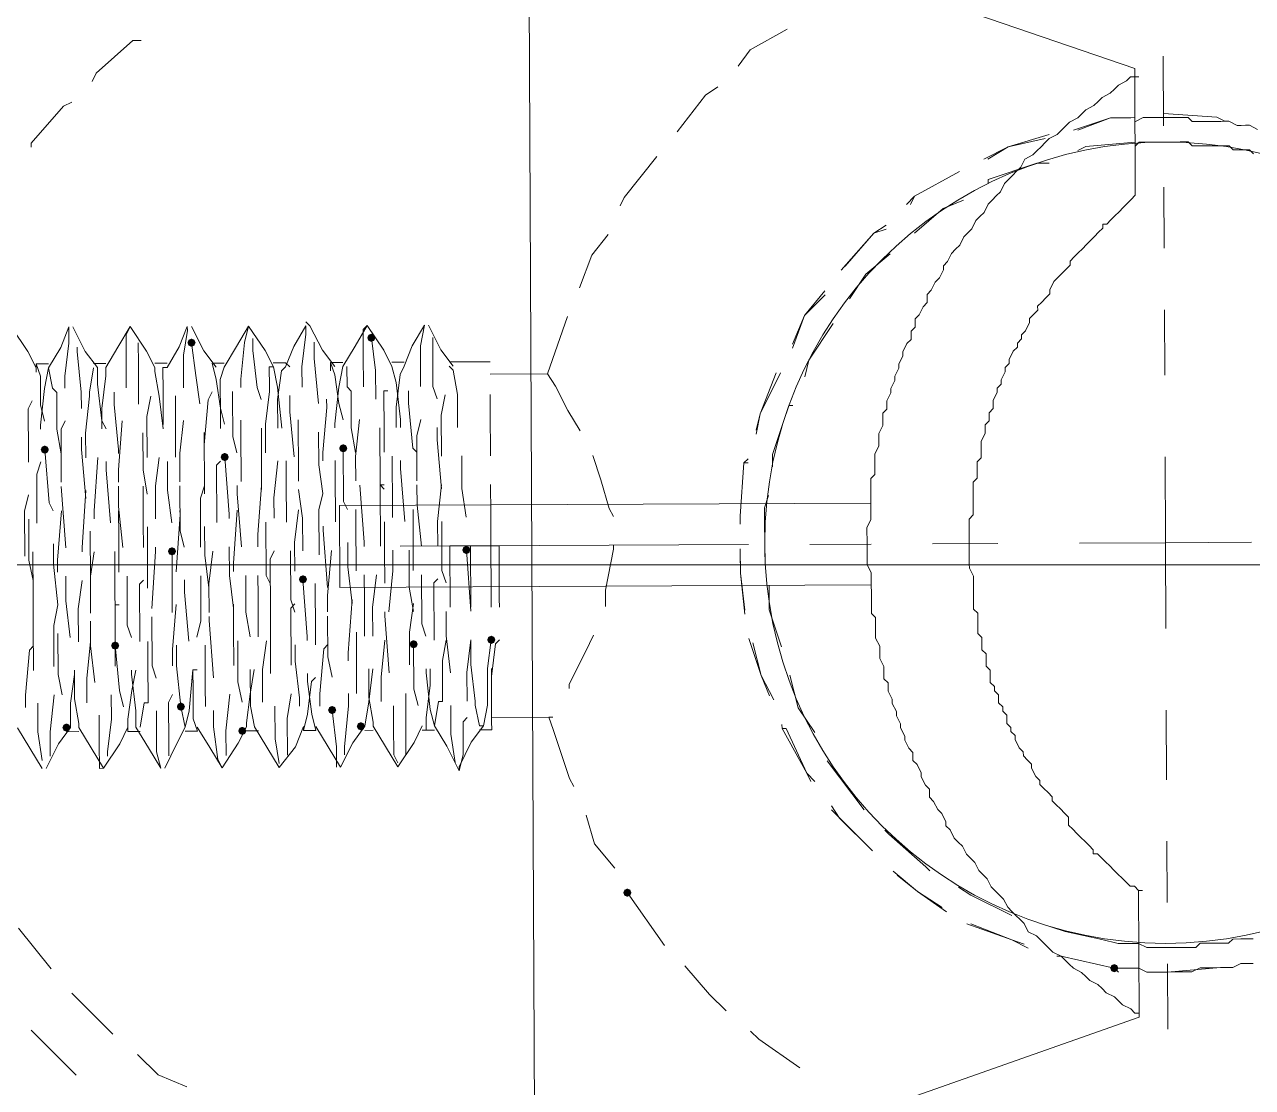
# Model space of a CAD drawing. Header units: millimetres. Extents: x 89051 to 218395, y -330386 to -125649.
# Drawn here: x 100704.91 to 100741.25, y -127036.55 to -127005.09 of the extents above; entities that cross this region are included whole.
import ezdxf

# ---------------------------------------------------------------- set-up
doc = ezdxf.new("R2010")
doc.units = ezdxf.units.MM
doc.header["$LTSCALE"] = 13
for name, pattern in [('1 实线', [0]), ('ACAD_ISO04W100', [30, 24, -3, 0, -3]), ('CENTER', [50.8, 31.75, -6.35, 6.35, -6.35])]:
    doc.linetypes.add(name, pattern=pattern)
doc.layers.get('0').update_dxf_attribs({"color": 1, "linetype": 'CENTER'})
doc.layers.add('C00-00-00', color=7, linetype='Continuous')
doc.layers.add('C00-00-FF', color=5, linetype='Continuous', true_color=0x0000ff)
doc.layers.add('标注、文本', color=3, linetype='Continuous', lineweight=25)

msp = doc.modelspace()

# ---------------------------------------------------------------- hatches: boundary and pattern name
at = {"layer": 'C00-00-00'}
h = msp.add_hatch(color=256, dxfattribs=at)
h.dxf.hatch_style = 2
h.paths.add_polyline_path([(100709.726, -127014.508), (100709.762, -127014.593), (100709.847, -127014.628), (100709.932, -127014.593), (100709.968, -127014.507), (100709.932, -127014.422), (100709.846, -127014.387), (100709.761, -127014.422)])
h = msp.add_hatch(color=256, dxfattribs=at)
h.dxf.hatch_style = 2
h.paths.add_polyline_path([(100715.049, -127014.363), (100715.085, -127014.448), (100715.171, -127014.483), (100715.256, -127014.447), (100715.291, -127014.362), (100715.255, -127014.276), (100715.17, -127014.241), (100715.084, -127014.277)])
h = msp.add_hatch(color=256, dxfattribs=at)
h.dxf.hatch_style = 2
h.paths.add_polyline_path([(100705.384, -127017.674), (100705.42, -127017.759), (100705.505, -127017.794), (100705.59, -127017.759), (100705.626, -127017.673), (100705.59, -127017.588), (100705.504, -127017.552), (100705.419, -127017.588)])
h = msp.add_hatch(color=256, dxfattribs=at)
h.dxf.hatch_style = 2
h.paths.add_polyline_path([(100714.217, -127017.634), (100714.253, -127017.719), (100714.339, -127017.754), (100714.424, -127017.718), (100714.459, -127017.633), (100714.423, -127017.547), (100714.338, -127017.512), (100714.252, -127017.548)])
h = msp.add_hatch(color=256, dxfattribs=at)
h.dxf.hatch_style = 2
h.paths.add_polyline_path([(100710.709, -127017.892), (100710.745, -127017.977), (100710.831, -127018.012), (100710.916, -127017.976), (100710.951, -127017.891), (100710.915, -127017.805), (100710.829, -127017.77), (100710.744, -127017.806)])
h = msp.add_hatch(color=256, dxfattribs=at)
h.dxf.hatch_style = 2
h.paths.add_polyline_path([(100709.149, -127020.682), (100709.185, -127020.767), (100709.27, -127020.803), (100709.355, -127020.767), (100709.391, -127020.681), (100709.355, -127020.596), (100709.269, -127020.561), (100709.184, -127020.597)])
h = msp.add_hatch(color=256, dxfattribs=at)
h.dxf.hatch_style = 2
h.paths.add_polyline_path([(100717.861, -127020.643), (100717.897, -127020.728), (100717.983, -127020.763), (100718.068, -127020.727), (100718.103, -127020.641), (100718.067, -127020.556), (100717.981, -127020.521), (100717.896, -127020.557)])
h = msp.add_hatch(color=256, dxfattribs=at)
h.dxf.hatch_style = 2
h.paths.add_polyline_path([(100713.025, -127021.512), (100713.061, -127021.597), (100713.146, -127021.632), (100713.231, -127021.596), (100713.267, -127021.51), (100713.231, -127021.425), (100713.145, -127021.39), (100713.06, -127021.426)])
h = msp.add_hatch(color=256, dxfattribs=at)
h.dxf.hatch_style = 2
h.paths.add_polyline_path([(100707.467, -127023.473), (100707.503, -127023.558), (100707.589, -127023.593), (100707.674, -127023.557), (100707.709, -127023.472), (100707.673, -127023.387), (100707.588, -127023.351), (100707.502, -127023.387)])
h = msp.add_hatch(color=256, dxfattribs=at)
h.dxf.hatch_style = 2
h.paths.add_polyline_path([(100716.301, -127023.433), (100716.337, -127023.518), (100716.422, -127023.553), (100716.507, -127023.517), (100716.543, -127023.432), (100716.507, -127023.346), (100716.421, -127023.311), (100716.336, -127023.347)])
h = msp.add_hatch(color=256, dxfattribs=at)
h.dxf.hatch_style = 2
h.paths.add_polyline_path([(100718.599, -127023.301), (100718.635, -127023.387), (100718.721, -127023.422), (100718.806, -127023.386), (100718.841, -127023.3), (100718.805, -127023.215), (100718.72, -127023.18), (100718.634, -127023.216)])
h = msp.add_hatch(color=256, dxfattribs=at)
h.dxf.hatch_style = 2
h.paths.add_polyline_path([(100709.412, -127025.279), (100709.447, -127025.365), (100709.533, -127025.4), (100709.618, -127025.364), (100709.653, -127025.278), (100709.618, -127025.193), (100709.532, -127025.158), (100709.447, -127025.194)])
h = msp.add_hatch(color=256, dxfattribs=at)
h.dxf.hatch_style = 2
h.paths.add_polyline_path([(100713.889, -127025.38), (100713.925, -127025.465), (100714.011, -127025.5), (100714.096, -127025.464), (100714.131, -127025.379), (100714.095, -127025.294), (100714.01, -127025.258), (100713.924, -127025.294)])
h = msp.add_hatch(color=256, dxfattribs=at)
h.dxf.hatch_style = 2
h.paths.add_polyline_path([(100706.026, -127025.9), (100706.062, -127025.985), (100706.148, -127026.02), (100706.233, -127025.984), (100706.268, -127025.899), (100706.232, -127025.813), (100706.147, -127025.778), (100706.061, -127025.814)])
h = msp.add_hatch(color=256, dxfattribs=at)
h.dxf.hatch_style = 2
h.paths.add_polyline_path([(100711.23, -127025.997), (100711.266, -127026.082), (100711.351, -127026.117), (100711.437, -127026.082), (100711.472, -127025.996), (100711.436, -127025.911), (100711.35, -127025.876), (100711.265, -127025.911)])
h = msp.add_hatch(color=256, dxfattribs=at)
h.dxf.hatch_style = 2
h.paths.add_polyline_path([(100714.739, -127025.86), (100714.774, -127025.945), (100714.86, -127025.981), (100714.945, -127025.945), (100714.981, -127025.859), (100714.945, -127025.774), (100714.859, -127025.739), (100714.774, -127025.774)])
h = msp.add_hatch(color=256, dxfattribs=at)
h.dxf.hatch_style = 2
h.paths.add_polyline_path([(100722.626, -127030.786), (100722.662, -127030.871), (100722.748, -127030.906), (100722.833, -127030.87), (100722.868, -127030.785), (100722.833, -127030.699), (100722.747, -127030.664), (100722.662, -127030.7)])
h = msp.add_hatch(color=256, dxfattribs=at)
h.dxf.hatch_style = 2
h.paths.add_polyline_path([(100737.037, -127033.019), (100737.073, -127033.105), (100737.158, -127033.14), (100737.244, -127033.104), (100737.279, -127033.018), (100737.243, -127032.933), (100737.157, -127032.898), (100737.072, -127032.934)])

# ---------------------------------------------------------------- linework, layer by layer
at = {"color": 7, "linetype": '1 实线', "lineweight": 0, "extrusion": (0, 0, -1)}
for centre, major_axis, ratio, start_param, end_param in [((100704.687, -127020.581), (-0.209, 45.982), 0.866025, 2.304713, 7.120065), ((100719.918, -127020.512), (0.157, -34.608), 0.908418, 5.225125, 10.48821), ((100707.833, -127020.567), (0.157, -34.608), 0.908418, 6.283185, 9.424778)]:
    msp.add_ellipse(centre, major_axis=major_axis, ratio=ratio, start_param=start_param, end_param=end_param, dxfattribs=at)
at = {"layer": 'C00-00-00', "lineweight": 15}
for points in [[(100714.735, -126998.512), (100737.763, -127006.394)], [(100726.385, -127005.841), (100727.472, -127005.231)], [(100707.027, -127006.534), (100708.112, -127005.561)], [(100708.112, -127005.561), (100708.354, -127005.56)], [(100726.025, -127006.326), (100726.385, -127005.841)], [(100737.763, -127006.394), (100737.763, -127006.515)], [(100706.907, -127006.776), (100707.027, -127006.534)], [(100737.89, -127034.347), (100737.769, -127034.347), (100737.647, -127034.227), (100737.405, -127034.107), (100737.283, -127033.986), (100737.162, -127033.866), (100736.919, -127033.746), (100736.797, -127033.625), (100736.676, -127033.505), (100736.433, -127033.385), (100736.312, -127033.265), (100736.19, -127033.144), (100735.948, -127033.024), (100735.826, -127032.904), (100735.705, -127032.783), (100735.583, -127032.663), (100735.34, -127032.543), (100735.219, -127032.423), (100735.097, -127032.302), (100734.976, -127032.182), (100734.854, -127032.061), (100734.612, -127031.941), (100734.489, -127031.7), (100734.368, -127031.579), (100734.246, -127031.459), (100734.125, -127031.338), (100734.003, -127031.218), (100733.881, -127030.976), (100733.76, -127030.856), (100733.638, -127030.736), (100733.516, -127030.615), (100733.394, -127030.374), (100733.273, -127030.253), (100733.151, -127030.133), (100733.029, -127029.891), (100732.908, -127029.771), (100732.786, -127029.65), (100732.664, -127029.409), (100732.542, -127029.288), (100732.421, -127029.168), (100732.299, -127028.927), (100732.177, -127028.806), (100732.177, -127028.685), (100732.055, -127028.444), (100731.933, -127028.323), (100731.811, -127028.082), (100731.689, -127027.961), (100731.688, -127027.719), (100731.567, -127027.599), (100731.445, -127027.357), (100731.444, -127027.236), (100731.322, -127026.995), (100731.2, -127026.874), (100731.199, -127026.632), (100731.078, -127026.512), (100730.956, -127026.27), (100730.955, -127026.149), (100730.833, -127025.908), (100730.832, -127025.787), (100730.71, -127025.546), (100730.71, -127025.424), (100730.588, -127025.183), (100730.587, -127025.062), (100730.465, -127024.821), (100730.464, -127024.579), (100730.342, -127024.458), (100730.341, -127024.216), (100730.341, -127024.095), (100730.219, -127023.854), (100730.217, -127023.612), (100730.217, -127023.491), (100730.095, -127023.249), (100730.094, -127023.128), (100730.093, -127022.886), (100730.092, -127022.644), (100729.97, -127022.524), (100729.969, -127022.282), (100729.969, -127022.161), (100729.968, -127021.919), (100729.967, -127021.677), (100729.966, -127021.556), (100729.965, -127021.314), (100729.843, -127021.072), (100729.842, -127020.951), (100729.841, -127020.709), (100729.841, -127020.588), (100729.84, -127020.346), (100729.838, -127020.104), (100729.838, -127019.983), (100729.958, -127019.74), (100729.957, -127019.498), (100729.956, -127019.377), (100729.955, -127019.135), (100729.954, -127018.893), (100729.953, -127018.772), (100729.952, -127018.53), (100730.073, -127018.409), (100730.072, -127018.167), (100730.071, -127017.925), (100730.07, -127017.804), (100730.19, -127017.561), (100730.189, -127017.44), (100730.188, -127017.198), (100730.308, -127016.956), (100730.308, -127016.835), (100730.307, -127016.593), (100730.427, -127016.471), (100730.426, -127016.229), (100730.546, -127015.987), (100730.545, -127015.866), (100730.665, -127015.623), (100730.665, -127015.502), (100730.785, -127015.259), (100730.784, -127015.138), (100730.904, -127014.896), (100730.903, -127014.775), (100731.023, -127014.532), (100731.144, -127014.411), (100731.143, -127014.169), (100731.263, -127014.047), (100731.262, -127013.805), (100731.382, -127013.684), (100731.502, -127013.441), (100731.623, -127013.319), (100731.622, -127013.077), (100731.742, -127012.956), (100731.862, -127012.713), (100731.982, -127012.592), (100732.102, -127012.349), (100732.102, -127012.228), (100732.222, -127012.107), (100732.342, -127011.864), (100732.463, -127011.743), (100732.583, -127011.621), (100732.703, -127011.378), (100732.823, -127011.257), (100732.944, -127011.135), (100733.064, -127010.893), (100733.184, -127010.771), (100733.305, -127010.65), (100733.425, -127010.407), (100733.545, -127010.286), (100733.666, -127010.164), (100733.786, -127010.042), (100733.906, -127009.8), (100734.026, -127009.678), (100734.147, -127009.557), (100734.267, -127009.435), (100734.388, -127009.314), (100734.508, -127009.071), (100734.749, -127008.949), (100734.87, -127008.827), (100734.99, -127008.706), (100735.11, -127008.584), (100735.231, -127008.463), (100735.472, -127008.341), (100735.593, -127008.219), (100735.713, -127008.097), (100735.834, -127007.976), (100736.075, -127007.854), (100736.196, -127007.732), (100736.316, -127007.611), (100736.558, -127007.489), (100736.678, -127007.367), (100736.799, -127007.245), (100737.04, -127007.123), (100737.16, -127007.002), (100737.281, -127006.88), (100737.522, -127006.758), (100737.643, -127006.637), (100737.764, -127006.636), (100737.885, -127006.636)], [(100737.763, -127006.515), (100737.78, -127010.145)], [(100724.218, -127008.271), (100725.06, -127007.178)], [(100725.06, -127007.178), (100725.422, -127006.934)], [(100705.1, -127008.6), (100706.063, -127007.506)], [(100706.063, -127007.506), (100706.305, -127007.384)], [(100737.043, -127007.849), (100735.956, -127008.217)], [(100737.043, -127007.849), (100736.077, -127008.217)], [(100737.769, -127007.846), (100737.043, -127007.849)], [(100737.648, -127007.847), (100737.043, -127007.849)], [(100741.401, -127008.193), (100741.159, -127008.073), (100741.038, -127008.073), (100740.917, -127008.074), (100740.796, -127008.074), (100740.553, -127007.954), (100740.432, -127007.955), (100740.311, -127007.956), (100740.19, -127007.956), (100739.948, -127007.957), (100739.827, -127007.958), (100739.706, -127007.958), (100739.464, -127007.959), (100739.342, -127007.839), (100739.221, -127007.84), (100739.1, -127007.84), (100738.858, -127007.841), (100738.737, -127007.842), (100738.616, -127007.842), (100738.495, -127007.843), (100738.253, -127007.844), (100738.132, -127007.844), (100738.011, -127007.845), (100737.77, -127007.967)], [(100740.189, -127007.835), (100738.616, -127007.721)], [(100738.616, -127007.721), (100738.616, -127007.842)], [(100740.432, -127007.955), (100740.189, -127007.835)], [(100705.101, -127008.721), (100705.1, -127008.6)], [(100735.23, -127008.342), (100734.022, -127008.71)], [(100735.11, -127008.463), (100734.022, -127008.71)], [(100737.773, -127008.572), (100736.321, -127008.7)], [(100741.283, -127008.919), (100741.162, -127008.799), (100740.92, -127008.8), (100740.799, -127008.8), (100740.678, -127008.801), (100740.556, -127008.681), (100740.435, -127008.681), (100740.193, -127008.682), (100740.072, -127008.683), (100739.951, -127008.683), (100739.83, -127008.684), (100739.709, -127008.684), (100739.467, -127008.685), (100739.346, -127008.565), (100739.225, -127008.566), (100739.104, -127008.566), (100738.983, -127008.567), (100738.741, -127008.568), (100738.62, -127008.568), (100738.499, -127008.569), (100738.378, -127008.569), (100738.257, -127008.57), (100738.015, -127008.571), (100737.894, -127008.572), (100737.773, -127008.693)], [(100734.022, -127008.71), (100733.298, -127009.077)], [(100734.022, -127008.71), (100733.419, -127009.076)], [(100736.321, -127008.7), (100736.08, -127008.822)], [(100722.654, -127010.214), (100723.617, -127009)], [(100734.871, -127009.19), (100733.421, -127009.681)], [(100735.234, -127009.189), (100734.871, -127009.19)], [(100732.573, -127009.443), (100731.245, -127010.175)], [(100732.573, -127009.443), (100731.245, -127010.175)], [(100733.421, -127009.681), (100733.422, -127009.802)], [(100722.534, -127010.457), (100722.654, -127010.214)], [(100731.245, -127010.175), (100731.005, -127010.418)], [(100731.245, -127010.175), (100731.126, -127010.418)], [(100732.698, -127010.289), (100732.094, -127010.534)], [(100737.78, -127010.145), (100737.659, -127010.267), (100737.539, -127010.388), (100737.418, -127010.51), (100737.298, -127010.631), (100737.178, -127010.753), (100737.057, -127010.875), (100736.937, -127010.996), (100736.816, -127010.997), (100736.816, -127011.118), (100736.696, -127011.239), (100736.575, -127011.361), (100736.455, -127011.482), (100736.334, -127011.604), (100736.214, -127011.725), (100736.093, -127011.847), (100735.973, -127011.969), (100735.852, -127012.09), (100735.853, -127012.211), (100735.733, -127012.333), (100735.612, -127012.454), (100735.492, -127012.576), (100735.371, -127012.697), (100735.251, -127012.94), (100735.252, -127013.061), (100735.131, -127013.183), (100735.011, -127013.304), (100734.89, -127013.426), (100734.891, -127013.547), (100734.771, -127013.668), (100734.65, -127013.79), (100734.651, -127013.911), (100734.531, -127014.153), (100734.41, -127014.275), (100734.411, -127014.396), (100734.29, -127014.517), (100734.291, -127014.638), (100734.17, -127014.76), (100734.051, -127015.003), (100734.051, -127015.124), (100733.931, -127015.245), (100733.931, -127015.366), (100733.811, -127015.609), (100733.812, -127015.73), (100733.691, -127015.851), (100733.692, -127015.972), (100733.572, -127016.215), (100733.573, -127016.336), (100733.573, -127016.457), (100733.453, -127016.578), (100733.454, -127016.82), (100733.333, -127016.942), (100733.334, -127017.063), (100733.334, -127017.184), (100733.215, -127017.427), (100733.215, -127017.548), (100733.216, -127017.669), (100733.217, -127017.911), (100733.096, -127018.032), (100733.097, -127018.153), (100733.098, -127018.395), (100733.098, -127018.516), (100732.978, -127018.638), (100732.979, -127018.759), (100732.98, -127019.001), (100732.98, -127019.122), (100732.981, -127019.243), (100732.982, -127019.485), (100732.982, -127019.606), (100732.862, -127019.727), (100732.863, -127019.969), (100732.864, -127020.09), (100732.864, -127020.211), (100732.865, -127020.453), (100732.866, -127020.574), (100732.866, -127020.695), (100732.867, -127020.937), (100732.868, -127021.058), (100732.869, -127021.179), (100732.991, -127021.421), (100732.991, -127021.542), (100732.992, -127021.663), (100732.993, -127021.905), (100732.993, -127022.026), (100732.994, -127022.147), (100732.995, -127022.389), (100733.117, -127022.509), (100733.117, -127022.63), (100733.118, -127022.872), (100733.119, -127022.993), (100733.119, -127023.114), (100733.241, -127023.235), (100733.242, -127023.477), (100733.243, -127023.598), (100733.364, -127023.718), (100733.365, -127023.96), (100733.366, -127024.081), (100733.487, -127024.202), (100733.488, -127024.323), (100733.489, -127024.565), (100733.611, -127024.685), (100733.611, -127024.806), (100733.733, -127024.927), (100733.734, -127025.169), (100733.855, -127025.289), (100733.856, -127025.41), (100733.977, -127025.531), (100733.979, -127025.773), (100734.1, -127025.893), (100734.101, -127026.014), (100734.222, -127026.135), (100734.223, -127026.256), (100734.345, -127026.497), (100734.466, -127026.618), (100734.467, -127026.739), (100734.589, -127026.859), (100734.71, -127026.979), (100734.711, -127027.1), (100734.833, -127027.342), (100734.954, -127027.462), (100734.955, -127027.583), (100735.076, -127027.704), (100735.198, -127027.824), (100735.319, -127027.945), (100735.32, -127028.066), (100735.442, -127028.186), (100735.563, -127028.307), (100735.685, -127028.427), (100735.806, -127028.548), (100735.807, -127028.79), (100735.929, -127028.91), (100736.05, -127029.03), (100736.172, -127029.151), (100736.294, -127029.271), (100736.415, -127029.392), (100736.537, -127029.512), (100736.537, -127029.633), (100736.658, -127029.633), (100736.78, -127029.753), (100736.901, -127029.874), (100737.023, -127029.994), (100737.144, -127030.115), (100737.266, -127030.235), (100737.388, -127030.356), (100737.509, -127030.476), (100737.631, -127030.596), (100737.752, -127030.596), (100737.873, -127030.716), (100737.994, -127030.716)], [(100732.094, -127010.534), (100731.25, -127011.264)], [(100730.402, -127011.026), (100730.04, -127011.27)], [(100730.403, -127011.147), (100730.04, -127011.27)], [(100721.694, -127011.912), (100722.175, -127011.305)], [(100730.04, -127011.27), (100729.077, -127012.363)], [(100730.04, -127011.27), (100729.198, -127012.241)], [(100730.527, -127011.872), (100729.804, -127012.481)], [(100721.335, -127012.882), (100721.694, -127011.912)], [(100729.804, -127012.481), (100729.323, -127013.209)], [(100728.596, -127012.97), (100727.994, -127013.699)], [(100728.597, -127013.091), (100727.994, -127013.699)], [(100727.994, -127013.699), (100727.635, -127014.548)], [(100727.994, -127013.699), (100727.636, -127014.669)], [(100704.52, -127014.048), (100705.007, -127014.772)], [(100705.975, -127014.646), (100706.214, -127014.04)], [(100706.214, -127014.04), (100706.216, -127014.524)], [(100706.335, -127014.039), (100706.701, -127014.764)], [(100707.669, -127014.638), (100708.029, -127014.032)], [(100708.029, -127014.032), (100707.909, -127014.274)], [(100708.029, -127014.032), (100708.517, -127014.756)], [(100709.484, -127014.63), (100709.723, -127014.024)], [(100709.723, -127014.024), (100709.724, -127014.145)], [(100709.844, -127014.023), (100710.211, -127014.748)], [(100711.178, -127014.622), (100711.538, -127014.016)], [(100711.538, -127014.016), (100711.42, -127014.5)], [(100711.538, -127014.016), (100712.026, -127014.74)], [(100712.872, -127014.615), (100713.233, -127014.008)], [(100713.354, -127014.008), (100713.232, -127013.887)], [(100713.233, -127014.008), (100713.234, -127014.25)], [(100713.354, -127014.008), (100713.72, -127014.732)], [(100714.687, -127014.607), (100715.048, -127014)], [(100715.048, -127014), (100714.927, -127014.121)], [(100715.048, -127014), (100715.535, -127014.724)], [(100716.381, -127014.599), (100716.742, -127013.992)], [(100716.742, -127013.992), (100716.623, -127014.598)], [(100716.863, -127013.992), (100717.229, -127014.716)], [(100720.379, -127015.428), (100720.976, -127013.731)], [(100728.842, -127013.937), (100728.121, -127015.029)], [(100707.909, -127014.274), (100707.913, -127015.121)], [(100709.724, -127014.145), (100709.606, -127014.872)], [(100711.663, -127014.741), (100711.661, -127014.378)], [(100713.234, -127014.25), (100713.117, -127015.219)], [(100714.927, -127014.121), (100714.93, -127014.847)], [(100715.296, -127015.33), (100715.17, -127014.362)], [(100716.986, -127014.596), (100716.985, -127014.354)], [(100705.007, -127014.772), (100705.252, -127015.254)], [(100705.615, -127015.253), (100705.975, -127014.646)], [(100706.216, -127014.524), (100706.1, -127015.493)], [(100706.459, -127014.765), (100706.459, -127014.644)], [(100706.586, -127015.974), (100706.459, -127014.765)], [(100706.701, -127014.764), (100707.067, -127015.246)], [(100707.309, -127015.245), (100707.669, -127014.638)], [(100708.276, -127015.12), (100708.273, -127014.515)], [(100708.517, -127014.756), (100708.761, -127015.238)], [(100709.124, -127015.237), (100709.484, -127014.63)], [(100709.972, -127015.475), (100709.847, -127014.508)], [(100710.211, -127014.748), (100710.576, -127015.23)], [(100710.818, -127015.229), (100711.178, -127014.622)], [(100711.42, -127014.5), (100711.304, -127015.59)], [(100711.789, -127015.83), (100711.663, -127014.741)], [(100712.026, -127014.74), (100712.27, -127015.223)], [(100712.633, -127015.221), (100712.872, -127014.615)], [(100713.479, -127014.975), (100713.477, -127014.491)], [(100713.72, -127014.732), (100714.085, -127015.214)], [(100714.327, -127015.213), (100714.687, -127014.607)], [(100715.535, -127014.724), (100715.779, -127015.207)], [(100716.142, -127015.205), (100716.381, -127014.599)], [(100716.623, -127014.598), (100716.628, -127015.687)], [(100716.992, -127015.806), (100716.986, -127014.596)], [(100717.229, -127014.716), (100717.594, -127015.198)], [(100705.251, -127015.133), (100705.614, -127015.132)], [(100705.252, -127015.375), (100705.251, -127015.133)], [(100705.251, -127015.133), (100705.374, -127015.496)], [(100706.945, -127015.126), (100707.308, -127015.124)], [(100707.913, -127015.121), (100707.917, -127015.847)], [(100708.282, -127016.33), (100708.276, -127015.12)], [(100708.76, -127015.117), (100709.123, -127015.116)], [(100709.606, -127014.872), (100709.611, -127015.84)], [(100710.454, -127015.11), (100710.817, -127015.108)], [(100710.454, -127015.11), (100710.578, -127015.593)], [(100712.269, -127015.102), (100712.632, -127015.1)], [(100712.754, -127015.22), (100712.632, -127015.1)], [(100713.606, -127016.306), (100713.479, -127014.975)], [(100713.964, -127015.094), (100714.327, -127015.092)], [(100713.965, -127015.336), (100713.964, -127015.094)], [(100713.964, -127015.094), (100714.086, -127015.456)], [(100714.93, -127014.847), (100714.935, -127015.815)], [(100715.779, -127015.086), (100716.142, -127015.084)], [(100717.473, -127015.078), (100718.683, -127015.072)], [(100728.121, -127015.029), (100728.002, -127015.514)], [(100705.374, -127015.496), (100705.378, -127016.343)], [(100705.615, -127015.253), (100705.496, -127015.858)], [(100705.738, -127015.857), (100705.615, -127015.253)], [(100706.1, -127015.493), (100706.101, -127015.856)], [(100706.828, -127015.973), (100706.946, -127015.247)], [(100707.067, -127015.246), (100707.069, -127015.73)], [(100707.31, -127015.487), (100707.193, -127016.456)], [(100707.309, -127015.245), (100707.31, -127015.487)], [(100708.761, -127015.238), (100708.761, -127015.359)], [(100708.761, -127015.359), (100708.886, -127016.085)], [(100709.124, -127015.237), (100709.003, -127015.237)], [(100709.003, -127015.237), (100709.006, -127015.963)], [(100710.097, -127016.321), (100709.972, -127015.475)], [(100710.818, -127015.229), (100710.699, -127015.593)], [(100712.152, -127015.828), (100712.149, -127015.223)], [(100712.149, -127015.223), (100712.27, -127015.223)], [(100712.27, -127015.223), (100712.394, -127015.827)], [(100712.513, -127015.342), (100712.395, -127016.19)], [(100712.633, -127015.221), (100712.513, -127015.342)], [(100713.117, -127015.219), (100713.12, -127015.824)], [(100714.086, -127015.456), (100714.211, -127016.303)], [(100714.327, -127015.213), (100714.209, -127015.819)], [(100714.451, -127015.818), (100714.448, -127015.213)], [(100715.3, -127016.177), (100715.296, -127015.33)], [(100715.779, -127015.207), (100715.902, -127015.69)], [(100716.022, -127015.448), (100715.906, -127016.416)], [(100716.142, -127015.205), (100716.022, -127015.448)], [(100717.473, -127015.199), (100717.595, -127015.319)], [(100717.595, -127015.319), (100717.719, -127016.045)], [(100718.684, -127015.435), (100720.379, -127015.428)], [(100720.379, -127015.428), (100720.622, -127015.79)], [(100727.276, -127015.396), (100726.676, -127016.609)], [(100727.155, -127015.397), (100726.676, -127016.609)], [(100705.496, -127015.858), (100705.38, -127016.948)], [(100705.86, -127015.978), (100705.738, -127015.857)], [(100707.069, -127015.73), (100707.195, -127016.819)], [(100710.578, -127015.593), (100710.702, -127016.44)], [(100710.699, -127015.593), (100710.704, -127016.682)], [(100711.304, -127015.59), (100711.305, -127015.832)], [(100711.911, -127016.192), (100711.789, -127015.83)], [(100712.152, -127015.949), (100712.152, -127015.828)], [(100712.394, -127015.827), (100712.52, -127017.037)], [(100714.209, -127015.819), (100714.093, -127016.908)], [(100714.572, -127015.938), (100714.451, -127015.818)], [(100715.902, -127015.69), (100716.028, -127016.779)], [(100716.628, -127015.687), (100716.629, -127015.808)], [(100717.115, -127016.169), (100716.992, -127015.806)], [(100720.622, -127015.79), (100720.988, -127016.514)], [(100705.015, -127016.466), (100705.135, -127016.223)], [(100705.865, -127017.067), (100705.86, -127015.978)], [(100706.588, -127016.458), (100706.586, -127015.974)], [(100706.712, -127017.184), (100706.829, -127016.094)], [(100706.829, -127016.094), (100706.828, -127015.973)], [(100707.556, -127016.333), (100707.554, -127015.97)], [(100708.525, -127016.692), (100708.644, -127016.086)], [(100708.886, -127016.085), (100709.011, -127017.052)], [(100709.006, -127015.963), (100709.011, -127016.931)], [(100709.373, -127016.809), (100709.37, -127016.083)], [(100710.223, -127017.531), (100710.338, -127016.199)], [(100710.338, -127016.199), (100710.458, -127015.957)], [(100711.064, -127016.075), (100711.063, -127015.954)], [(100711.069, -127017.285), (100711.064, -127016.075)], [(100712.036, -127016.918), (100712.152, -127015.949)], [(100712.395, -127016.19), (100712.399, -127017.037)], [(100712.76, -127016.551), (100712.758, -127016.067)], [(100713.849, -127016.425), (100713.847, -127016.183)], [(100714.577, -127017.027), (100714.572, -127015.938)], [(100715.54, -127015.934), (100715.661, -127015.933)], [(100715.546, -127017.144), (100715.54, -127015.934)], [(100716.268, -127016.293), (100716.267, -127015.93)], [(100717.238, -127016.652), (100717.356, -127016.046)], [(100717.719, -127016.045), (100717.724, -127017.013)], [(100718.688, -127016.161), (100718.687, -127016.04)], [(100718.69, -127016.766), (100718.688, -127016.161)], [(100705.021, -127017.797), (100705.015, -127016.466)], [(100705.378, -127016.343), (100705.501, -127016.826)], [(100707.193, -127016.456), (100707.196, -127017.061)], [(100707.683, -127017.664), (100707.556, -127016.333)], [(100710.702, -127016.44), (100710.826, -127016.923)], [(100712.887, -127017.882), (100712.76, -127016.551)], [(100713.734, -127017.757), (100713.849, -127016.425)], [(100714.211, -127016.303), (100714.334, -127016.786)], [(100715.906, -127016.416), (100715.908, -127017.021)], [(100716.395, -127017.624), (100716.268, -127016.293)], [(100720.988, -127016.514), (100721.354, -127017.117)], [(100726.676, -127016.609), (100726.558, -127017.215)], [(100726.676, -127016.609), (100726.558, -127017.094)], [(100727.522, -127016.363), (100727.045, -127017.818)], [(100727.643, -127016.363), (100727.522, -127016.363)], [(100705.38, -127016.948), (100705.381, -127017.069)], [(100706.106, -127016.824), (100705.986, -127017.066)], [(100707.195, -127016.819), (100707.317, -127017.06)], [(100707.8, -127016.816), (100707.685, -127018.269)], [(100708.531, -127017.902), (100708.525, -127016.692)], [(100709.378, -127017.898), (100709.373, -127016.809)], [(100709.615, -127016.808), (100709.498, -127017.776)], [(100710.704, -127016.682), (100710.705, -127017.045)], [(100711.309, -127016.8), (100711.311, -127017.163)], [(100712.04, -127017.765), (100712.036, -127016.918)], [(100713.003, -127016.792), (100713.01, -127018.365)], [(100714.093, -127016.908), (100714.093, -127017.029)], [(100714.818, -127016.784), (100714.702, -127017.874)], [(100716.028, -127016.779), (100716.029, -127017.021)], [(100716.633, -127016.776), (100716.515, -127017.26)], [(100717.243, -127017.862), (100717.238, -127016.652)], [(100718.694, -127017.614), (100718.69, -127016.766)], [(100705.989, -127017.792), (100705.865, -127017.067)], [(100705.986, -127017.066), (100705.993, -127018.639)], [(100706.594, -127017.669), (100706.592, -127017.305)], [(100706.716, -127017.91), (100706.712, -127017.184)], [(100708.412, -127018.265), (100708.407, -127017.176)], [(100710.229, -127018.862), (100710.222, -127017.168)], [(100711.192, -127017.769), (100711.069, -127017.285)], [(100711.311, -127017.163), (100711.317, -127018.615)], [(100711.917, -127017.523), (100711.915, -127017.039)], [(100713.614, -127018.121), (100713.61, -127017.153)], [(100714.702, -127017.753), (100714.577, -127017.027)], [(100715.432, -127018.717), (100715.424, -127017.023)], [(100715.549, -127017.749), (100715.546, -127017.144)], [(100716.515, -127017.26), (100716.521, -127018.591)], [(100717.12, -127017.379), (100717.118, -127017.016)], [(100705.505, -127017.673), (100705.633, -127019.246)], [(100706.721, -127019.12), (100706.594, -127017.669)], [(100707.683, -127017.785), (100707.683, -127017.664)], [(100710.224, -127017.773), (100710.223, -127017.531)], [(100711.923, -127018.854), (100711.917, -127017.523)], [(100714.338, -127017.633), (100714.345, -127019.206)], [(100716.517, -127017.744), (100716.395, -127017.624)], [(100717.248, -127018.83), (100717.12, -127017.379)], [(100718.695, -127017.856), (100718.694, -127017.614)], [(100705.022, -127018.039), (100705.021, -127017.797)], [(100705.385, -127018.037), (100705.266, -127018.401)], [(100707.079, -127017.908), (100706.965, -127019.482)], [(100707.321, -127018.028), (100707.322, -127018.27)], [(100708.894, -127017.9), (100708.777, -127018.748)], [(100709.136, -127018.02), (100709.14, -127018.867)], [(100709.498, -127017.776), (100709.502, -127018.623)], [(100710.71, -127018.013), (100710.589, -127018.134)], [(100710.83, -127017.891), (100710.959, -127019.585)], [(100712.404, -127018.005), (100712.288, -127019.095)], [(100712.646, -127018.004), (100712.648, -127018.609)], [(100713.735, -127017.999), (100713.734, -127017.757)], [(100714.098, -127017.997), (100714.099, -127018.36)], [(100714.702, -127017.874), (100714.706, -127018.6)], [(100715.791, -127017.869), (100715.798, -127019.442)], [(100716.034, -127017.989), (100716.035, -127018.231)], [(100717.848, -127017.859), (100717.853, -127018.827)], [(100721.721, -127017.842), (100721.966, -127018.567)], [(100726.199, -127018.063), (100726.085, -127019.637)], [(100726.199, -127018.063), (100726.085, -127019.637)], [(100726.319, -127017.942), (100726.199, -127018.063)], [(100726.32, -127018.063), (100726.199, -127018.063)], [(100727.045, -127017.818), (100727.047, -127018.181)], [(100705.266, -127018.401), (100705.273, -127019.853)], [(100707.322, -127018.27), (100707.451, -127019.843)], [(100707.685, -127018.269), (100707.687, -127018.632)], [(100708.536, -127018.991), (100708.412, -127018.265)], [(100710.589, -127018.134), (100710.597, -127019.828)], [(100713.01, -127018.365), (100713.011, -127018.607)], [(100713.739, -127018.967), (100713.614, -127018.121)], [(100714.099, -127018.36), (100714.106, -127019.813)], [(100716.035, -127018.231), (100716.163, -127019.803)], [(100706.122, -127020.454), (100705.994, -127018.76)], [(100707.69, -127019.358), (100707.688, -127018.753)], [(100708.419, -127019.838), (100708.414, -127018.749)], [(100708.777, -127018.748), (100708.781, -127019.716)], [(100709.509, -127020.075), (100709.503, -127018.744)], [(100710.109, -127019.105), (100710.229, -127018.741)], [(100711.198, -127018.979), (100711.197, -127018.737)], [(100711.809, -127020.186), (100711.923, -127018.733)], [(100712.648, -127018.609), (100712.654, -127019.819)], [(100714.956, -127020.414), (100714.827, -127018.72)], [(100715.554, -127018.838), (100715.432, -127018.717)], [(100715.44, -127020.533), (100715.432, -127018.717)], [(100715.432, -127018.717), (100715.553, -127018.717)], [(100716.524, -127019.318), (100716.521, -127018.712)], [(100717.131, -127019.799), (100717.247, -127018.709)], [(100718.703, -127019.55), (100718.699, -127018.703)], [(100721.966, -127018.567), (100722.212, -127019.413)], [(100704.908, -127019.491), (100705.027, -127019.007)], [(100706.607, -127020.573), (100706.72, -127018.878)], [(100709.14, -127018.867), (100709.266, -127019.835)], [(100710.116, -127020.557), (100710.109, -127019.105)], [(100710.23, -127018.983), (100710.229, -127018.862)], [(100711.326, -127020.551), (100711.198, -127018.979)], [(100712.288, -127019.095), (100712.29, -127019.7)], [(100713.137, -127019.696), (100713.013, -127018.849)], [(100713.62, -127019.452), (100713.739, -127018.967)], [(100717.853, -127018.827), (100717.978, -127019.674)], [(100726.929, -127019.028), (100726.81, -127019.392)], [(100704.914, -127020.822), (100704.908, -127019.491)], [(100705.633, -127019.246), (100705.755, -127019.487)], [(100705.997, -127019.486), (100705.883, -127020.939)], [(100706.965, -127019.482), (100706.966, -127019.724)], [(100707.817, -127020.567), (100707.69, -127019.358)], [(100707.691, -127019.479), (100707.694, -127020.205)], [(100709.506, -127019.47), (100709.507, -127019.591)], [(100711.2, -127019.463), (100711.086, -127021.036)], [(100713.015, -127019.454), (100712.899, -127020.423)], [(100713.626, -127020.783), (100713.62, -127019.452)], [(100729.956, -127019.256), (100714.225, -127019.328)], [(100714.225, -127019.328), (100714.236, -127021.748)], [(100714.345, -127019.206), (100714.467, -127019.448)], [(100714.709, -127019.447), (100714.711, -127019.81)], [(100715.798, -127019.442), (100715.8, -127019.684)], [(100716.403, -127019.439), (100716.411, -127021.133)], [(100716.65, -127020.527), (100716.524, -127019.318)], [(100722.212, -127019.413), (100722.334, -127019.654)], [(100726.81, -127019.392), (100726.817, -127020.844)], [(100705.035, -127020.943), (100705.03, -127019.733)], [(100708.422, -127020.564), (100708.419, -127019.838)], [(100709.507, -127019.591), (100709.393, -127021.286)], [(100710.959, -127019.585), (100710.959, -127019.706)], [(100712.056, -127021.395), (100712.049, -127019.822)], [(100713.142, -127020.664), (100713.137, -127019.696)], [(100714.711, -127019.81), (100714.718, -127021.262)], [(100715.562, -127020.653), (100715.558, -127019.806)], [(100717.134, -127020.525), (100717.131, -127019.799)], [(100717.259, -127021.25), (100717.252, -127019.798)], [(100718.708, -127020.518), (100718.703, -127019.55)], [(100726.085, -127019.637), (100726.086, -127019.879)], [(100726.085, -127019.637), (100726.086, -127019.758)], [(100706.853, -127021.54), (100706.847, -127020.088)], [(100707.694, -127020.205), (100707.699, -127021.294)], [(100708.541, -127020.201), (100708.54, -127019.959)], [(100708.548, -127021.774), (100708.541, -127020.201)], [(100709.632, -127020.559), (100709.509, -127020.075)], [(100710.238, -127020.798), (100710.234, -127019.951)], [(100711.81, -127020.549), (100711.809, -127020.186)], [(100713.744, -127020.056), (100713.744, -127019.935)], [(100713.873, -127021.75), (100713.744, -127020.056)], [(100705.759, -127020.456), (100705.762, -127021.061)], [(100706.123, -127020.575), (100706.122, -127020.454)], [(100706.607, -127020.694), (100706.607, -127020.573)], [(100708.785, -127020.563), (100708.786, -127020.684)], [(100710.963, -127020.553), (100710.967, -127021.4)], [(100712.899, -127020.423), (100712.903, -127021.27)], [(100714.472, -127020.416), (100714.475, -127021.142)], [(100714.956, -127020.535), (100714.956, -127020.414)], [(100717.497, -127020.523), (100718.102, -127020.52)], [(100717.497, -127020.523), (100717.506, -127022.338)], [(100718.102, -127020.52), (100718.95, -127020.517)], [(100718.102, -127020.52), (100718.111, -127022.336)], [(100718.708, -127020.518), (100718.708, -127020.639)], [(100718.95, -127020.517), (100718.957, -127022.09)], [(100722.338, -127020.622), (100722.102, -127021.833)], [(100722.338, -127020.501), (100722.338, -127020.622)], [(100726.089, -127020.605), (100726.093, -127021.331)], [(100705.159, -127021.547), (100705.035, -127020.943)], [(100705.155, -127020.7), (100705.161, -127022.031)], [(100705.883, -127020.939), (100705.884, -127021.302)], [(100706.97, -127020.692), (100706.853, -127021.419)], [(100707.575, -127020.689), (100707.58, -127021.778)], [(100708.786, -127020.684), (100708.672, -127022.378)], [(100709.27, -127020.682), (100709.278, -127022.497)], [(100710.364, -127021.766), (100710.238, -127020.798)], [(100710.48, -127020.676), (100710.363, -127021.645)], [(100712.295, -127020.668), (100712.175, -127020.91)], [(100712.175, -127020.91), (100712.182, -127022.483)], [(100712.779, -127020.666), (100712.785, -127022.118)], [(100713.989, -127020.66), (100713.874, -127021.992)], [(100715.566, -127021.621), (100715.562, -127020.653)], [(100715.804, -127020.652), (100715.807, -127021.257)], [(100716.288, -127020.65), (100716.293, -127021.739)], [(100717.982, -127020.642), (100718.111, -127022.457)], [(100718.708, -127020.639), (100718.713, -127021.728)], [(100726.09, -127020.726), (100726.093, -127021.331)], [(100705.762, -127021.061), (100705.889, -127022.27)], [(100711.086, -127021.036), (100711.087, -127021.278)], [(100714.475, -127021.142), (100714.601, -127022.23)], [(100715.807, -127021.257), (100715.691, -127022.468)], [(100716.411, -127021.133), (100716.412, -127021.254)], [(100717.381, -127021.613), (100717.259, -127021.25)], [(100726.093, -127021.331), (100726.219, -127022.541)], [(100726.093, -127021.331), (100726.219, -127022.42)], [(100706.13, -127022.148), (100706.127, -127021.422)], [(100706.494, -127022.388), (100706.611, -127021.541)], [(100706.853, -127021.419), (100706.858, -127022.508)], [(100706.855, -127021.903), (100706.853, -127021.54)], [(100707.948, -127022.866), (100707.942, -127021.414)], [(100708.306, -127021.654), (100708.426, -127021.532)], [(100708.314, -127023.348), (100708.306, -127021.654)], [(100709.638, -127021.89), (100709.636, -127021.527)], [(100710.126, -127022.735), (100710.12, -127021.404)], [(100710.363, -127021.645), (100710.367, -127022.492)], [(100710.967, -127021.4), (100711.092, -127022.367)], [(100711.456, -127022.487), (100711.451, -127021.398)], [(100711.817, -127022.001), (100711.814, -127021.396)], [(100712.178, -127021.636), (100712.056, -127021.395)], [(100713.274, -127023.205), (100713.146, -127021.511)], [(100713.516, -127023.082), (100713.509, -127021.63)], [(100729.967, -127021.677), (100714.236, -127021.748)], [(100714.963, -127022.108), (100714.96, -127021.382)], [(100715.207, -127022.349), (100715.323, -127021.38)], [(100716.661, -127022.826), (100716.654, -127021.374)], [(100717.018, -127021.614), (100717.139, -127021.493)], [(100717.026, -127023.309), (100717.018, -127021.614)], [(100726.941, -127021.69), (100726.945, -127022.416)], [(100705.161, -127022.031), (100705.164, -127022.515)], [(100707.58, -127021.778), (100707.584, -127022.504)], [(100709.766, -127023.342), (100709.638, -127021.89)], [(100711.822, -127023.211), (100711.817, -127022.001)], [(100713.874, -127021.992), (100713.876, -127022.476)], [(100716.293, -127021.739), (100716.417, -127022.464)], [(100718.713, -127021.728), (100718.716, -127022.333)], [(100722.102, -127021.833), (100722.104, -127022.317)], [(100705.165, -127022.878), (100705.163, -127022.394)], [(100705.889, -127022.27), (100705.77, -127022.876)], [(100706.256, -127023.236), (100706.13, -127022.148)], [(100706.499, -127023.356), (100706.494, -127022.388)], [(100707.704, -127022.262), (100707.583, -127022.262)], [(100707.583, -127022.262), (100707.591, -127024.077)], [(100709.398, -127022.254), (100709.283, -127023.586)], [(100711.092, -127022.246), (100711.095, -127022.972)], [(100712.785, -127022.118), (100712.908, -127022.48)], [(100712.907, -127022.238), (100712.786, -127022.36)], [(100712.786, -127022.36), (100712.794, -127024.054)], [(100714.6, -127022.109), (100714.487, -127023.683)], [(100714.968, -127023.197), (100714.963, -127022.108)], [(100715.21, -127023.196), (100715.207, -127022.349)], [(100716.416, -127022.222), (100716.299, -127023.07)], [(100718.957, -127022.09), (100718.958, -127022.332)], [(100726.945, -127022.416), (100727.313, -127023.504)], [(100706.862, -127023.476), (100706.859, -127022.75)], [(100708.68, -127024.073), (100708.673, -127022.62)], [(100710.007, -127023.219), (100710.126, -127022.735)], [(100710.368, -127022.734), (100710.367, -127022.613)], [(100710.497, -127024.427), (100710.368, -127022.734)], [(100711.58, -127023.212), (100711.456, -127022.487)], [(100712.186, -127023.331), (100712.182, -127022.483)], [(100713.882, -127023.807), (100713.877, -127022.597)], [(100715.571, -127022.589), (100715.57, -127022.468)], [(100715.699, -127024.283), (100715.571, -127022.589)], [(100717.389, -127023.186), (100717.385, -127022.46)], [(100705.171, -127024.209), (100705.165, -127022.878)], [(100705.77, -127022.876), (100705.776, -127024.086)], [(100705.892, -127023.117), (100705.898, -127024.327)], [(100708.071, -127023.228), (100707.948, -127022.866)], [(100711.095, -127022.972), (100711.1, -127024.062)], [(100713.517, -127023.445), (100713.516, -127023.082)], [(100714.726, -127023.077), (100714.731, -127024.287)], [(100716.299, -127023.07), (100716.303, -127024.038)], [(100716.784, -127023.189), (100716.661, -127022.826)], [(100721.745, -127023.166), (100721.625, -127023.409)], [(100705.168, -127023.483), (100705.048, -127023.605)], [(100706.862, -127023.355), (100706.745, -127024.444)], [(100706.988, -127024.564), (100706.862, -127023.476)], [(100707.588, -127023.472), (100707.715, -127024.803)], [(100708.556, -127023.347), (100708.558, -127023.952)], [(100709.403, -127023.464), (100709.406, -127024.069)], [(100710.25, -127023.46), (100710.256, -127024.67)], [(100711.218, -127023.335), (100711.223, -127024.545)], [(100712.065, -127023.331), (100711.948, -127024.179)], [(100712.19, -127024.299), (100712.186, -127023.331)], [(100712.912, -127023.448), (100712.915, -127023.932)], [(100713.275, -127023.326), (100713.274, -127023.205)], [(100713.88, -127023.444), (100713.76, -127023.565)], [(100715.574, -127023.315), (100715.458, -127024.405)], [(100716.422, -127023.432), (100716.428, -127024.763)], [(100717.389, -127023.307), (100717.271, -127023.912)], [(100717.515, -127024.274), (100717.389, -127023.186)], [(100718.115, -127023.304), (100717.999, -127024.272)], [(100718.115, -127023.304), (100718.118, -127024.03)], [(100718.603, -127024.148), (100718.72, -127023.301)], [(100718.842, -127023.421), (100718.725, -127024.39)], [(100718.962, -127023.3), (100718.842, -127023.421)], [(100721.625, -127023.409), (100721.025, -127024.621)], [(100726.344, -127023.266), (100726.712, -127024.354)], [(100726.465, -127023.387), (100726.712, -127024.354)], [(100705.048, -127023.605), (100704.933, -127024.937)], [(100709.283, -127023.586), (100709.285, -127024.07)], [(100713.76, -127023.565), (100713.645, -127024.897)], [(100714.006, -127024.411), (100713.882, -127023.807)], [(100714.487, -127023.683), (100714.488, -127023.925)], [(100706.385, -127025.051), (100706.381, -127024.204)], [(100708.076, -127024.317), (100708.075, -127024.196)], [(100708.078, -127024.801), (100708.196, -127024.196)], [(100708.558, -127023.952), (100708.564, -127025.162)], [(100708.803, -127024.435), (100708.68, -127024.073)], [(100709.406, -127024.069), (100709.532, -127025.279)], [(100709.775, -127025.399), (100709.891, -127024.188)], [(100709.891, -127024.188), (100710.012, -127024.187)], [(100709.893, -127024.793), (100709.891, -127024.188)], [(100711.59, -127025.269), (100711.585, -127024.18)], [(100711.588, -127024.906), (100711.706, -127024.18)], [(100711.948, -127024.179), (100711.952, -127025.147)], [(100712.915, -127023.932), (100713.041, -127025.021)], [(100715.098, -127025.011), (100715.094, -127024.164)], [(100715.098, -127025.132), (100715.215, -127024.164)], [(100716.788, -127024.278), (100716.788, -127024.157)], [(100716.911, -127024.64), (100716.909, -127024.156)], [(100717.271, -127023.912), (100717.276, -127025.123)], [(100718.118, -127024.03), (100718.244, -127025.118)], [(100718.604, -127024.269), (100718.603, -127024.148)], [(100718.727, -127024.874), (100718.724, -127024.148)], [(100705.898, -127024.327), (100706.022, -127024.932)], [(100706.265, -127025.173), (100706.382, -127024.325)], [(100706.745, -127024.444), (100706.749, -127025.17)], [(100708.202, -127025.406), (100708.076, -127024.317)], [(100711.223, -127024.545), (100711.347, -127025.149)], [(100713.28, -127024.536), (100713.279, -127024.294)], [(100713.406, -127025.503), (100713.28, -127024.536)], [(100713.285, -127025.504), (100713.401, -127024.535)], [(100713.401, -127024.535), (100713.522, -127024.414)], [(100714.731, -127024.287), (100714.734, -127024.892)], [(100715.458, -127024.405), (100715.461, -127025.131)], [(100716.914, -127025.366), (100716.788, -127024.278)], [(100717.999, -127024.272), (100718.002, -127025.119)], [(100718.608, -127025.237), (100718.604, -127024.269)], [(100718.725, -127024.39), (100718.728, -127025.116)], [(100721.025, -127024.621), (100721.026, -127024.742)], [(100726.712, -127024.354), (100727.078, -127025.078)], [(100726.712, -127024.354), (100726.956, -127024.958)], [(100727.559, -127024.35), (100727.805, -127025.317)], [(100704.933, -127024.937), (100704.934, -127025.3)], [(100705.78, -127024.933), (100705.664, -127026.022)], [(100707.474, -127024.925), (100707.477, -127025.651)], [(100707.715, -127024.803), (100707.838, -127025.286)], [(100707.961, -127025.649), (100708.078, -127024.801)], [(100709.289, -127024.917), (100709.169, -127025.159)], [(100709.897, -127025.64), (100709.893, -127024.793)], [(100710.256, -127024.67), (100710.259, -127025.275)], [(100710.983, -127024.909), (100710.867, -127025.999)], [(100711.471, -127025.754), (100711.588, -127024.906)], [(100712.798, -127024.901), (100712.68, -127025.627)], [(100713.645, -127024.897), (100713.647, -127025.26)], [(100714.492, -127024.893), (100714.494, -127025.256)], [(100716.186, -127024.885), (100716.192, -127026.096)], [(100716.428, -127024.763), (100716.551, -127025.247)], [(100716.795, -127025.609), (100716.911, -127024.64)], [(100718.73, -127025.358), (100718.727, -127024.874)], [(100705.301, -127026.024), (100705.297, -127025.177)], [(100706.268, -127025.899), (100706.265, -127025.173)], [(100706.51, -127025.776), (100706.385, -127025.051)], [(100708.443, -127025.163), (100708.325, -127025.889)], [(100708.564, -127025.162), (100708.443, -127025.163)], [(100709.169, -127025.159), (100709.174, -127026.369)], [(100709.532, -127025.279), (100709.656, -127025.883)], [(100711.713, -127025.874), (100711.59, -127025.269)], [(100712.32, -127026.234), (100712.316, -127025.266)], [(100713.041, -127025.021), (100713.042, -127025.263)], [(100714.494, -127025.256), (100714.378, -127026.467)], [(100714.981, -127025.859), (100715.098, -127025.132)], [(100715.222, -127025.737), (100715.098, -127025.011)], [(100715.828, -127025.855), (100715.825, -127025.25)], [(100717.155, -127025.123), (100717.038, -127025.85)], [(100717.276, -127025.123), (100717.155, -127025.123)], [(100717.523, -127026.089), (100717.519, -127025.242)], [(100718.244, -127025.118), (100718.245, -127025.239)], [(100718.245, -127025.239), (100718.369, -127025.844)], [(100718.49, -127025.843), (100718.608, -127025.237)], [(100727.805, -127025.317), (100728.292, -127026.041)], [(100707.117, -127026.379), (100707.113, -127025.532)], [(100707.477, -127025.651), (100707.36, -127026.62)], [(100707.963, -127026.012), (100707.961, -127025.649)], [(100708.204, -127025.89), (100708.202, -127025.406)], [(100708.808, -127025.524), (100708.807, -127025.403)], [(100708.812, -127026.613), (100708.808, -127025.524)], [(100709.656, -127025.883), (100709.775, -127025.399)], [(100710.02, -127026.003), (100709.897, -127025.64)], [(100710.503, -127025.879), (100710.501, -127025.395)], [(100712.68, -127025.627), (100712.685, -127026.716)], [(100713.166, -127025.988), (100713.285, -127025.504)], [(100713.529, -127025.987), (100713.406, -127025.503)], [(100714.136, -127026.468), (100714.01, -127025.379)], [(100716.796, -127025.972), (100716.795, -127025.609)], [(100717.038, -127025.85), (100716.914, -127025.366)], [(100718.005, -127025.603), (100717.884, -127025.725)], [(100718.731, -127025.721), (100718.73, -127025.358)], [(100720.425, -127025.592), (100718.731, -127025.6)], [(100720.546, -127025.592), (100720.425, -127025.592)], [(100720.547, -127025.955), (100720.425, -127025.592)], [(100705.061, -127026.509), (100704.695, -127025.906)], [(100705.425, -127026.87), (100705.301, -127026.024)], [(100705.664, -127026.022), (100705.667, -127026.748)], [(100706.268, -127025.899), (100705.907, -127026.384)], [(100706.147, -127025.899), (100706.268, -127025.899)], [(100706.511, -127026.019), (100706.148, -127026.02)], [(100706.51, -127025.897), (100706.51, -127025.776)], [(100706.876, -127026.501), (100706.51, -127025.897)], [(100707.962, -127025.891), (100707.722, -127026.376)], [(100708.326, -127026.01), (100707.963, -127026.012)], [(100708.57, -127026.493), (100708.204, -127025.89)], [(100709.656, -127025.883), (100709.416, -127026.368)], [(100710.02, -127026.003), (100709.657, -127026.004)], [(100710.385, -127026.485), (100710.019, -127025.882)], [(100710.629, -127026.847), (100710.503, -127025.879)], [(100710.867, -127025.999), (100710.87, -127026.725)], [(100711.471, -127025.875), (100711.232, -127026.36)], [(100711.471, -127025.875), (100711.471, -127025.754)], [(100711.835, -127025.994), (100711.472, -127025.996)], [(100712.079, -127026.477), (100711.713, -127025.874)], [(100713.165, -127025.867), (100712.926, -127026.473)], [(100713.165, -127025.867), (100713.166, -127025.988)], [(100713.529, -127025.987), (100713.166, -127025.988)], [(100713.894, -127026.469), (100713.528, -127025.866)], [(100714.981, -127025.859), (100714.62, -127026.345)], [(100715.223, -127025.979), (100714.981, -127025.98)], [(100715.223, -127025.858), (100715.222, -127025.737)], [(100715.588, -127026.461), (100715.223, -127025.858)], [(100715.831, -127026.702), (100715.828, -127025.855)], [(100716.675, -127025.851), (100716.435, -127026.336)], [(100717.038, -127025.971), (100716.675, -127025.972)], [(100717.403, -127026.453), (100717.038, -127025.85)], [(100717.884, -127025.725), (100717.885, -127025.967)], [(100717.885, -127025.967), (100717.889, -127026.693)], [(100718.49, -127025.843), (100718.129, -127026.329)], [(100718.369, -127025.844), (100718.49, -127025.843)], [(100718.732, -127025.963), (100718.369, -127025.965)], [(100718.732, -127025.963), (100718.731, -127025.721)], [(100721.038, -127027.405), (100720.547, -127025.955)], [(100727.323, -127025.803), (100727.324, -127025.924)], [(100727.324, -127025.924), (100727.445, -127025.923)], [(100727.324, -127025.924), (100728.056, -127027.252)], [(100727.445, -127025.923), (100728.056, -127027.252)], [(100705.907, -127026.384), (100705.548, -127027.112)], [(100707.121, -127027.105), (100707.117, -127026.379)], [(100707.722, -127026.376), (100707.242, -127027.104)], [(100709.416, -127026.368), (100709.057, -127027.096)], [(100709.174, -127026.369), (100709.176, -127026.732)], [(100711.232, -127026.36), (100710.751, -127027.088)], [(100712.444, -127026.96), (100712.32, -127026.234)], [(100714.62, -127026.345), (100714.26, -127027.072)], [(100716.435, -127026.336), (100715.954, -127027.065)], [(100716.192, -127026.096), (100716.194, -127026.701)], [(100717.648, -127026.936), (100717.523, -127026.089)], [(100718.129, -127026.329), (100717.769, -127027.056)], [(100705.427, -127027.113), (100705.061, -127026.509)], [(100707.242, -127027.104), (100706.876, -127026.501)], [(100707.36, -127026.62), (100707.361, -127026.741)], [(100708.936, -127027.097), (100708.57, -127026.493)], [(100708.936, -127027.097), (100708.812, -127026.613)], [(100710.751, -127027.088), (100710.385, -127026.485)], [(100712.445, -127027.081), (100712.079, -127026.477)], [(100712.926, -127026.473), (100712.445, -127027.081)], [(100714.26, -127027.072), (100713.894, -127026.469)], [(100714.139, -127027.073), (100714.136, -127026.468)], [(100714.378, -127026.467), (100714.379, -127026.709)], [(100715.954, -127027.065), (100715.588, -127026.461)], [(100715.954, -127026.944), (100715.831, -127026.702)], [(100717.77, -127027.177), (100717.403, -127026.453)], [(100717.889, -127026.693), (100717.77, -127027.177)], [(100707.242, -127027.104), (100707.121, -127027.105)], [(100710.751, -127027.088), (100710.629, -127026.847)], [(100717.77, -127027.177), (100717.769, -127027.056)], [(100728.659, -127026.886), (100729.39, -127027.851)], [(100721.16, -127027.646), (100721.038, -127027.405)], [(100728.056, -127027.252), (100728.299, -127027.493)], [(100728.056, -127027.252), (100728.178, -127027.493)], [(100729.39, -127027.851), (100729.755, -127028.333)], [(100728.786, -127028.216), (100729.03, -127028.578)], [(100721.773, -127029.337), (100721.527, -127028.491)], [(100728.787, -127028.337), (100729.151, -127028.699)], [(100729.03, -127028.578), (100730.002, -127029.542)], [(100729.151, -127028.699), (100730.002, -127029.542)], [(100730.363, -127028.935), (100730.484, -127029.056)], [(100722.381, -127030.061), (100721.773, -127029.337)], [(100730.484, -127029.056), (100731.578, -127030.019)], [(100731.578, -127030.019), (100731.699, -127030.139)], [(100730.61, -127030.144), (100731.339, -127030.746)], [(100730.732, -127030.265), (100731.339, -127030.746)], [(100723.844, -127032.353), (100722.747, -127030.785)], [(100731.339, -127030.746), (100732.189, -127031.347)], [(100731.339, -127030.746), (100732.067, -127031.227)], [(100732.548, -127030.62), (100732.913, -127030.86)], [(100737.873, -127030.716), (100737.89, -127034.347)], [(100732.913, -127030.86), (100734.125, -127031.459)], [(100705.695, -127033.041), (100704.722, -127031.835)], [(100732.795, -127031.707), (100734.129, -127032.185)], [(100732.916, -127031.707), (100734.129, -127032.185)], [(100734.974, -127031.698), (100735.701, -127031.936)], [(100734.129, -127032.185), (100734.614, -127032.425)], [(100734.129, -127032.185), (100734.492, -127032.305)], [(100735.701, -127031.936), (100736.791, -127032.173)], [(100736.791, -127032.173), (100737.275, -127032.292)], [(100737.88, -127032.289), (100738.123, -127032.409), (100738.244, -127032.409), (100738.365, -127032.408), (100738.486, -127032.408), (100738.728, -127032.407), (100738.849, -127032.406), (100738.97, -127032.405), (100739.091, -127032.405), (100739.212, -127032.404), (100739.454, -127032.403), (100739.575, -127032.403), (100739.696, -127032.281), (100739.817, -127032.281), (100739.938, -127032.28), (100740.18, -127032.279), (100740.301, -127032.278), (100740.422, -127032.278), (100740.543, -127032.277), (100740.663, -127032.156), (100740.905, -127032.155), (100741.026, -127032.154), (100741.147, -127032.154), (100741.268, -127032.153)], [(100737.275, -127032.292), (100737.88, -127032.289)], [(100725.181, -127033.799), (100724.451, -127032.955)], [(100735.462, -127032.663), (100735.583, -127032.663)], [(100735.462, -127032.663), (100735.583, -127032.663)], [(100735.583, -127032.663), (100737.158, -127033.019)], [(100735.583, -127032.663), (100737.158, -127033.019)], [(100737.884, -127033.015), (100738.126, -127033.135), (100738.247, -127033.135), (100738.368, -127033.134), (100738.61, -127033.133), (100738.731, -127033.133), (100738.852, -127033.132), (100738.973, -127033.132), (100739.215, -127033.13), (100739.336, -127033.13), (100739.457, -127033.129), (100739.699, -127033.007), (100739.82, -127033.007), (100739.941, -127033.006), (100740.062, -127033.006), (100740.304, -127033.004), (100740.425, -127033.004), (100740.546, -127033.003), (100740.667, -127033.003), (100740.908, -127032.881), (100741.029, -127032.88), (100741.15, -127032.88), (100741.271, -127032.879)], [(100737.158, -127033.019), (100737.884, -127033.015)], [(100737.158, -127033.019), (100737.279, -127033.139)], [(100738.247, -127033.135), (100738.731, -127033.133)], [(100738.731, -127033.133), (100740.304, -127033.004)], [(100740.304, -127033.004), (100740.546, -127033.003)], [(100707.276, -127034.728), (100706.304, -127033.764)], [(100725.668, -127034.281), (100725.181, -127033.799)], [(100737.89, -127034.468), (100737.89, -127034.347)], [(100707.519, -127034.969), (100707.276, -127034.728)], [(100714.935, -127042.558), (100737.89, -127034.468)], [(100705.099, -127034.859), (100705.95, -127035.702)], [(100726.639, -127035.124), (100726.396, -127034.883)], [(100727.853, -127035.965), (100726.639, -127035.124)], [(100705.95, -127035.702), (100706.436, -127036.184)], [(100708.856, -127036.173), (100708.248, -127035.57)], [(100709.705, -127036.532), (100708.856, -127036.173)]]:
    msp.add_lwpolyline(points, dxfattribs=at)
at = {"layer": 'C00-00-FF', "lineweight": 15}
for points in [[(100738.617, -127008.084), (100738.608, -127006.027)], [(100738.634, -127011.714), (100738.626, -127009.899)], [(100738.651, -127015.466), (100738.642, -127013.53)], [(100726.331, -127020.483), (100716.022, -127020.53)], [(100729.961, -127020.467), (100728.146, -127020.475)], [(100733.712, -127020.449), (100731.776, -127020.458)], [(100738.696, -127025.388), (100738.705, -127027.445)], [(100738.714, -127029.26), (100738.722, -127031.075)], [(100738.73, -127032.891), (100738.739, -127034.827)]]:
    msp.add_lwpolyline(points, dxfattribs=at)
msp.add_circle((100738.674, -127020.427), 11.859, dxfattribs=at)
at = {"layer": '标注、文本', "color": 1, "linetype": 'ACAD_ISO04W100', "lineweight": 15}
for p, q in [((100720.023, -127043.675), (100719.812, -126997.35)), ((100860.066, -127021.077), (100331.066, -127021.077))]:
    msp.add_line(p, q, dxfattribs=at)
for points in [[(100738.674, -127020.427), (100738.662, -127017.886)], [(100738.674, -127020.427), (100736.132, -127020.438)], [(100738.674, -127020.427), (100741.215, -127020.415)], [(100738.674, -127020.427), (100738.685, -127022.968)]]:
    msp.add_lwpolyline(points, dxfattribs=at)

doc.saveas('drawing.dxf')
